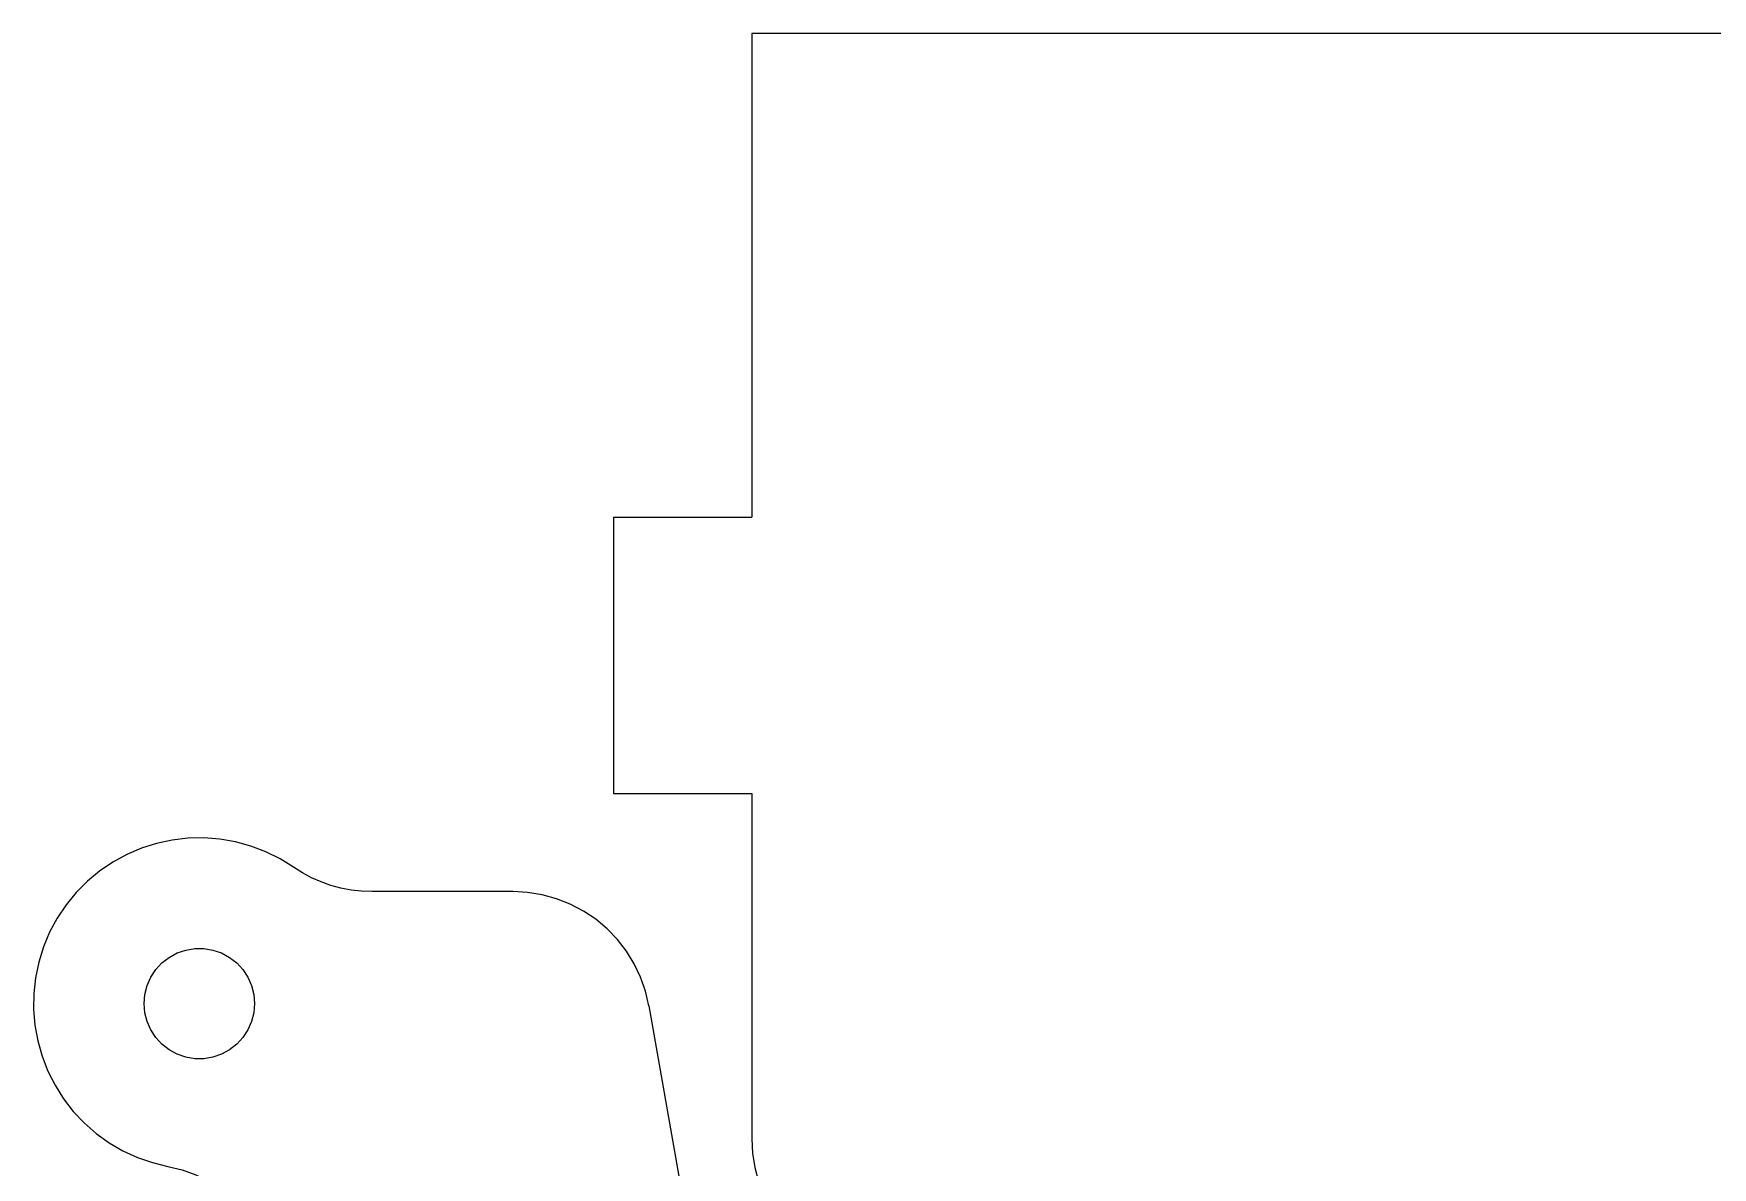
# Model space of a CAD drawing. Header units: centimetres. Extents: x -35.6 to 35, y -21 to 21.
# Drawn here: x 21.97 to 28.05, y 4.27 to 8.37 of the extents above; entities that cross this region are included whole.
import ezdxf

# ---------------------------------------------------------------- set-up
doc = ezdxf.new("R2010")
doc.units = ezdxf.units.CM
doc.header["$MEASUREMENT"] = 0
doc.layers.add('Capa 1', color=7, linetype='Continuous')

msp = doc.modelspace()

# ---------------------------------------------------------------- linework, layer by layer
at = {"layer": 'Capa 1', "color": 1, "lineweight": 25}
for points in [[(29.07001, 8.37119), (29.07001, 8.37119), (24.57001, 8.37119), (24.57001, 8.37119)], [(24.57001, 8.37119), (24.57001, 8.37119), (24.57001, 6.6212), (24.57001, 6.6212)], [(24.07002, 6.6212), (24.07002, 6.6212), (24.07002, 5.62118), (24.07002, 5.62118)], [(24.07002, 6.6212), (24.07002, 6.6212), (24.57001, 6.6212), (24.57001, 6.6212)], [(24.07002, 5.62118), (24.07002, 5.62118), (24.57001, 5.62118), (24.57001, 5.62118)], [(24.57001, 5.62118), (24.57001, 5.62118), (24.57001, 4.37118), (24.57001, 4.37118)], [(23.70486, 5.26558), (23.70486, 5.26558), (23.19601, 5.26558), (23.19601, 5.26558)], [(24.19726, 4.85241), (24.19726, 4.85241), (24.58969, 2.62684), (24.58969, 2.62684)]]:
    msp.add_open_spline(points, degree=3, dxfattribs=at)
for points, knots in [([(22.91199, 5.35406), (22.91199, 5.35406), (22.86306, 5.3845), (22.86306, 5.3845), (22.86306, 5.3845), (22.86306, 5.3845), (22.81141, 5.41008), (22.81141, 5.41008), (22.81141, 5.41008), (22.81141, 5.41008), (22.75754, 5.43058), (22.75754, 5.43058), (22.75754, 5.43058), (22.75754, 5.43058), (22.70198, 5.44582), (22.70198, 5.44582), (22.70198, 5.44582), (22.70198, 5.44582), (22.64522, 5.45566), (22.64522, 5.45566), (22.64522, 5.45566), (22.64522, 5.45566), (22.58775, 5.46003), (22.58775, 5.46003), (22.58775, 5.46003), (22.58775, 5.46003), (22.53011, 5.45883), (22.53011, 5.45883), (22.53011, 5.45883), (22.53011, 5.45883), (22.47289, 5.45213), (22.47289, 5.45213), (22.47289, 5.45213), (22.47289, 5.45213), (22.41655, 5.44), (22.41655, 5.44), (22.41655, 5.44), (22.41655, 5.44), (22.36165, 5.42246), (22.36165, 5.42246), (22.36165, 5.42246), (22.36165, 5.42246), (22.30867, 5.39978), (22.30867, 5.39978), (22.30867, 5.39978), (22.30867, 5.39978), (22.25811, 5.37209), (22.25811, 5.37209), (22.25811, 5.37209), (22.25811, 5.37209), (22.21049, 5.3397), (22.21049, 5.3397), (22.21049, 5.3397), (22.21049, 5.3397), (22.16615, 5.30291), (22.16615, 5.30291), (22.16615, 5.30291), (22.16615, 5.30291), (22.12554, 5.26198), (22.12554, 5.26198), (22.12554, 5.26198), (22.12554, 5.26198), (22.08906, 5.21739), (22.08906, 5.21739), (22.08906, 5.21739), (22.08906, 5.21739), (22.05703, 5.16949), (22.05703, 5.16949), (22.05703, 5.16949), (22.05703, 5.16949), (22.02973, 5.11872), (22.02973, 5.11872), (22.02973, 5.11872), (22.02973, 5.11872), (22.00743, 5.06559), (22.00743, 5.06559), (22.00743, 5.06559), (22.00743, 5.06559), (21.99032, 5.01056), (21.99032, 5.01056), (21.99032, 5.01056), (21.99032, 5.01056), (21.97857, 4.95411), (21.97857, 4.95411), (21.97857, 4.95411), (21.97857, 4.95411), (21.97233, 4.89686), (21.97233, 4.89686), (21.97233, 4.89686), (21.97233, 4.89686), (21.97155, 4.83922), (21.97155, 4.83922), (21.97155, 4.83922), (21.97155, 4.83922), (21.97635, 4.78178), (21.97635, 4.78178), (21.97635, 4.78178), (21.97635, 4.78178), (21.98662, 4.72509), (21.98662, 4.72509), (21.98662, 4.72509), (21.98662, 4.72509), (22.00228, 4.66963), (22.00228, 4.66963), (22.00228, 4.66963), (22.00228, 4.66963), (22.0232, 4.61594), (22.0232, 4.61594), (22.0232, 4.61594), (22.0232, 4.61594), (22.04916, 4.56447), (22.04916, 4.56447), (22.04916, 4.56447), (22.04916, 4.56447), (22.07993, 4.51575), (22.07993, 4.51575), (22.07993, 4.51575), (22.07993, 4.51575), (22.11527, 4.47021), (22.11527, 4.47021), (22.11527, 4.47021), (22.11527, 4.47021), (22.15479, 4.4283), (22.15479, 4.4283), (22.15479, 4.4283), (22.15479, 4.4283), (22.19814, 4.39034), (22.19814, 4.39034), (22.19814, 4.39034), (22.19814, 4.39034), (22.24496, 4.35672), (22.24496, 4.35672), (22.24496, 4.35672), (22.24496, 4.35672), (22.29477, 4.32772), (22.29477, 4.32772), (22.29477, 4.32772), (22.29477, 4.32772), (22.34712, 4.30366), (22.34712, 4.30366), (22.34712, 4.30366), (22.34712, 4.30366), (22.40155, 4.28472), (22.40155, 4.28472), (22.40155, 4.28472), (22.40155, 4.28472), (22.45754, 4.2711), (22.45754, 4.2711)], [0, 0, 0, 0, 0.0263158, 0.0263158, 0.0263158, 0.0263158, 0.0526316, 0.0526316, 0.0526316, 0.0526316, 0.0789474, 0.0789474, 0.0789474, 0.0789474, 0.1052632, 0.1052632, 0.1052632, 0.1052632, 0.1315789, 0.1315789, 0.1315789, 0.1315789, 0.1578947, 0.1578947, 0.1578947, 0.1578947, 0.1842105, 0.1842105, 0.1842105, 0.1842105, 0.2105263, 0.2105263, 0.2105263, 0.2105263, 0.2368421, 0.2368421, 0.2368421, 0.2368421, 0.2631579, 0.2631579, 0.2631579, 0.2631579, 0.2894737, 0.2894737, 0.2894737, 0.2894737, 0.3157895, 0.3157895, 0.3157895, 0.3157895, 0.3421053, 0.3421053, 0.3421053, 0.3421053, 0.3684211, 0.3684211, 0.3684211, 0.3684211, 0.3947368, 0.3947368, 0.3947368, 0.3947368, 0.4210526, 0.4210526, 0.4210526, 0.4210526, 0.4473684, 0.4473684, 0.4473684, 0.4473684, 0.4736842, 0.4736842, 0.4736842, 0.4736842, 0.5, 0.5, 0.5, 0.5, 0.5263158, 0.5263158, 0.5263158, 0.5263158, 0.5526316, 0.5526316, 0.5526316, 0.5526316, 0.5789474, 0.5789474, 0.5789474, 0.5789474, 0.6052632, 0.6052632, 0.6052632, 0.6052632, 0.6315789, 0.6315789, 0.6315789, 0.6315789, 0.6578947, 0.6578947, 0.6578947, 0.6578947, 0.6842105, 0.6842105, 0.6842105, 0.6842105, 0.7105263, 0.7105263, 0.7105263, 0.7105263, 0.7368421, 0.7368421, 0.7368421, 0.7368421, 0.7631579, 0.7631579, 0.7631579, 0.7631579, 0.7894737, 0.7894737, 0.7894737, 0.7894737, 0.8157895, 0.8157895, 0.8157895, 0.8157895, 0.8421053, 0.8421053, 0.8421053, 0.8421053, 0.8684211, 0.8684211, 0.8684211, 0.8684211, 0.8947368, 0.8947368, 0.8947368, 0.8947368, 0.9210526, 0.9210526, 0.9210526, 0.9210526, 0.9473684, 0.9473684, 0.9473684, 0.9473684, 1, 1, 1, 1]), ([(23.19601, 5.26558), (23.19601, 5.26558), (23.15826, 5.26699), (23.15826, 5.26699), (23.15826, 5.26699), (23.15826, 5.26699), (23.12076, 5.27126), (23.12076, 5.27126), (23.12076, 5.27126), (23.12076, 5.27126), (23.08369, 5.27835), (23.08369, 5.27835), (23.08369, 5.27835), (23.08369, 5.27835), (23.04728, 5.28823), (23.04728, 5.28823), (23.04728, 5.28823), (23.04728, 5.28823), (23.01168, 5.30079), (23.01168, 5.30079), (23.01168, 5.30079), (23.01168, 5.30079), (22.97715, 5.31603), (22.97715, 5.31603), (22.97715, 5.31603), (22.97715, 5.31603), (22.94384, 5.33381), (22.94384, 5.33381), (22.94384, 5.33381), (22.94384, 5.33381), (22.91199, 5.35406), (22.91199, 5.35406)], [0, 0, 0, 0, 0.1111111, 0.1111111, 0.1111111, 0.1111111, 0.2222222, 0.2222222, 0.2222222, 0.2222222, 0.3333333, 0.3333333, 0.3333333, 0.3333333, 0.4444444, 0.4444444, 0.4444444, 0.4444444, 0.5555556, 0.5555556, 0.5555556, 0.5555556, 0.6666667, 0.6666667, 0.6666667, 0.6666667, 0.7777778, 0.7777778, 0.7777778, 0.7777778, 1, 1, 1, 1]), ([(24.19726, 4.85241), (24.19726, 4.85241), (24.18513, 4.90469), (24.18513, 4.90469), (24.18513, 4.90469), (24.18513, 4.90469), (24.16745, 4.95538), (24.16745, 4.95538), (24.16745, 4.95538), (24.16745, 4.95538), (24.14442, 5.00386), (24.14442, 5.00386), (24.14442, 5.00386), (24.14442, 5.00386), (24.11637, 5.04961), (24.11637, 5.04961), (24.11637, 5.04961), (24.11637, 5.04961), (24.08353, 5.09209), (24.08353, 5.09209), (24.08353, 5.09209), (24.08353, 5.09209), (24.04635, 5.13079), (24.04635, 5.13079), (24.04635, 5.13079), (24.04635, 5.13079), (24.00525, 5.16529), (24.00525, 5.16529), (24.00525, 5.16529), (24.00525, 5.16529), (23.96066, 5.1952), (23.96066, 5.1952), (23.96066, 5.1952), (23.96066, 5.1952), (23.91314, 5.22014), (23.91314, 5.22014), (23.91314, 5.22014), (23.91314, 5.22014), (23.86318, 5.23986), (23.86318, 5.23986), (23.86318, 5.23986), (23.86318, 5.23986), (23.81143, 5.25408), (23.81143, 5.25408), (23.81143, 5.25408), (23.81143, 5.25408), (23.75844, 5.26269), (23.75844, 5.26269), (23.75844, 5.26269), (23.75844, 5.26269), (23.70486, 5.26558), (23.70486, 5.26558)], [0, 0, 0, 0, 0.0714286, 0.0714286, 0.0714286, 0.0714286, 0.1428571, 0.1428571, 0.1428571, 0.1428571, 0.2142857, 0.2142857, 0.2142857, 0.2142857, 0.2857143, 0.2857143, 0.2857143, 0.2857143, 0.3571429, 0.3571429, 0.3571429, 0.3571429, 0.4285714, 0.4285714, 0.4285714, 0.4285714, 0.5, 0.5, 0.5, 0.5, 0.5714286, 0.5714286, 0.5714286, 0.5714286, 0.6428571, 0.6428571, 0.6428571, 0.6428571, 0.7142857, 0.7142857, 0.7142857, 0.7142857, 0.7857143, 0.7857143, 0.7857143, 0.7857143, 0.8571429, 0.8571429, 0.8571429, 0.8571429, 1, 1, 1, 1]), ([(22.77119, 4.86024), (22.77119, 4.86024), (22.76848, 4.89315), (22.76848, 4.89315), (22.76848, 4.89315), (22.76848, 4.89315), (22.76036, 4.92519), (22.76036, 4.92519), (22.76036, 4.92519), (22.76036, 4.92519), (22.7471, 4.95546), (22.7471, 4.95546), (22.7471, 4.95546), (22.7471, 4.95546), (22.72904, 4.98308), (22.72904, 4.98308), (22.72904, 4.98308), (22.72904, 4.98308), (22.70667, 5.00738), (22.70667, 5.00738), (22.70667, 5.00738), (22.70667, 5.00738), (22.6806, 5.02767), (22.6806, 5.02767), (22.6806, 5.02767), (22.6806, 5.02767), (22.65153, 5.0434), (22.65153, 5.0434), (22.65153, 5.0434), (22.65153, 5.0434), (22.62031, 5.05413), (22.62031, 5.05413), (22.62031, 5.05413), (22.62031, 5.05413), (22.58771, 5.05956), (22.58771, 5.05956), (22.58771, 5.05956), (22.58771, 5.05956), (22.55469, 5.05956), (22.55469, 5.05956), (22.55469, 5.05956), (22.55469, 5.05956), (22.5221, 5.05413), (22.5221, 5.05413), (22.5221, 5.05413), (22.5221, 5.05413), (22.49084, 5.0434), (22.49084, 5.0434), (22.49084, 5.0434), (22.49084, 5.0434), (22.46181, 5.02767), (22.46181, 5.02767), (22.46181, 5.02767), (22.46181, 5.02767), (22.43574, 5.00738), (22.43574, 5.00738), (22.43574, 5.00738), (22.43574, 5.00738), (22.41337, 4.98308), (22.41337, 4.98308), (22.41337, 4.98308), (22.41337, 4.98308), (22.39531, 4.95546), (22.39531, 4.95546), (22.39531, 4.95546), (22.39531, 4.95546), (22.38205, 4.92519), (22.38205, 4.92519), (22.38205, 4.92519), (22.38205, 4.92519), (22.37393, 4.89315), (22.37393, 4.89315), (22.37393, 4.89315), (22.37393, 4.89315), (22.37118, 4.86024), (22.37118, 4.86024), (22.37118, 4.86024), (22.37118, 4.86024), (22.37393, 4.82733), (22.37393, 4.82733), (22.37393, 4.82733), (22.37393, 4.82733), (22.38205, 4.79529), (22.38205, 4.79529), (22.38205, 4.79529), (22.38205, 4.79529), (22.39531, 4.76506), (22.39531, 4.76506), (22.39531, 4.76506), (22.39531, 4.76506), (22.41337, 4.7374), (22.41337, 4.7374), (22.41337, 4.7374), (22.41337, 4.7374), (22.43574, 4.7131), (22.43574, 4.7131), (22.43574, 4.7131), (22.43574, 4.7131), (22.46181, 4.69281), (22.46181, 4.69281), (22.46181, 4.69281), (22.46181, 4.69281), (22.49084, 4.67711), (22.49084, 4.67711), (22.49084, 4.67711), (22.49084, 4.67711), (22.5221, 4.66635), (22.5221, 4.66635), (22.5221, 4.66635), (22.5221, 4.66635), (22.55469, 4.66092), (22.55469, 4.66092), (22.55469, 4.66092), (22.55469, 4.66092), (22.58771, 4.66092), (22.58771, 4.66092), (22.58771, 4.66092), (22.58771, 4.66092), (22.62031, 4.66635), (22.62031, 4.66635), (22.62031, 4.66635), (22.62031, 4.66635), (22.65153, 4.67711), (22.65153, 4.67711), (22.65153, 4.67711), (22.65153, 4.67711), (22.6806, 4.69281), (22.6806, 4.69281), (22.6806, 4.69281), (22.6806, 4.69281), (22.70667, 4.7131), (22.70667, 4.7131), (22.70667, 4.7131), (22.70667, 4.7131), (22.72904, 4.7374), (22.72904, 4.7374), (22.72904, 4.7374), (22.72904, 4.7374), (22.7471, 4.76506), (22.7471, 4.76506), (22.7471, 4.76506), (22.7471, 4.76506), (22.76036, 4.79529), (22.76036, 4.79529), (22.76036, 4.79529), (22.76036, 4.79529), (22.76848, 4.82733), (22.76848, 4.82733), (22.76848, 4.82733), (22.76848, 4.82733), (22.77119, 4.86024), (22.77119, 4.86024)], [0, 0, 0, 0, 0.025641, 0.025641, 0.025641, 0.025641, 0.0512821, 0.0512821, 0.0512821, 0.0512821, 0.0769231, 0.0769231, 0.0769231, 0.0769231, 0.1025641, 0.1025641, 0.1025641, 0.1025641, 0.1282051, 0.1282051, 0.1282051, 0.1282051, 0.1538462, 0.1538462, 0.1538462, 0.1538462, 0.1794872, 0.1794872, 0.1794872, 0.1794872, 0.2051282, 0.2051282, 0.2051282, 0.2051282, 0.2307692, 0.2307692, 0.2307692, 0.2307692, 0.2564103, 0.2564103, 0.2564103, 0.2564103, 0.2820513, 0.2820513, 0.2820513, 0.2820513, 0.3076923, 0.3076923, 0.3076923, 0.3076923, 0.3333333, 0.3333333, 0.3333333, 0.3333333, 0.3589744, 0.3589744, 0.3589744, 0.3589744, 0.3846154, 0.3846154, 0.3846154, 0.3846154, 0.4102564, 0.4102564, 0.4102564, 0.4102564, 0.4358974, 0.4358974, 0.4358974, 0.4358974, 0.4615385, 0.4615385, 0.4615385, 0.4615385, 0.4871795, 0.4871795, 0.4871795, 0.4871795, 0.5128205, 0.5128205, 0.5128205, 0.5128205, 0.5384615, 0.5384615, 0.5384615, 0.5384615, 0.5641026, 0.5641026, 0.5641026, 0.5641026, 0.5897436, 0.5897436, 0.5897436, 0.5897436, 0.6153846, 0.6153846, 0.6153846, 0.6153846, 0.6410256, 0.6410256, 0.6410256, 0.6410256, 0.6666667, 0.6666667, 0.6666667, 0.6666667, 0.6923077, 0.6923077, 0.6923077, 0.6923077, 0.7179487, 0.7179487, 0.7179487, 0.7179487, 0.7435897, 0.7435897, 0.7435897, 0.7435897, 0.7692308, 0.7692308, 0.7692308, 0.7692308, 0.7948718, 0.7948718, 0.7948718, 0.7948718, 0.8205128, 0.8205128, 0.8205128, 0.8205128, 0.8461538, 0.8461538, 0.8461538, 0.8461538, 0.8717949, 0.8717949, 0.8717949, 0.8717949, 0.8974359, 0.8974359, 0.8974359, 0.8974359, 0.9230769, 0.9230769, 0.9230769, 0.9230769, 0.9487179, 0.9487179, 0.9487179, 0.9487179, 1, 1, 1, 1]), ([(24.57001, 4.37118), (24.57001, 4.37118), (24.57276, 4.31893), (24.57276, 4.31893), (24.57276, 4.31893), (24.57276, 4.31893), (24.58095, 4.26722), (24.58095, 4.26722), (24.58095, 4.26722), (24.58095, 4.26722), (24.59449, 4.21666), (24.59449, 4.21666), (24.59449, 4.21666), (24.59449, 4.21666), (24.61323, 4.1678), (24.61323, 4.1678), (24.61323, 4.1678), (24.61323, 4.1678), (24.637, 4.12117), (24.637, 4.12117), (24.637, 4.12117), (24.637, 4.12117), (24.66551, 4.07728), (24.66551, 4.07728), (24.66551, 4.07728), (24.66551, 4.07728), (24.69842, 4.03661), (24.69842, 4.03661), (24.69842, 4.03661), (24.69842, 4.03661), (24.73546, 3.9996), (24.73546, 3.9996), (24.73546, 3.9996), (24.73546, 3.9996), (24.77614, 3.96669), (24.77614, 3.96669), (24.77614, 3.96669), (24.77614, 3.96669), (24.82003, 3.93818), (24.82003, 3.93818), (24.82003, 3.93818), (24.82003, 3.93818), (24.86666, 3.9144), (24.86666, 3.9144), (24.86666, 3.9144), (24.86666, 3.9144), (24.91552, 3.89564), (24.91552, 3.89564), (24.91552, 3.89564), (24.91552, 3.89564), (24.96608, 3.88209), (24.96608, 3.88209), (24.96608, 3.88209), (24.96608, 3.88209), (25.01776, 3.87391), (25.01776, 3.87391), (25.01776, 3.87391), (25.01776, 3.87391), (25.07, 3.87119), (25.07, 3.87119)], [0, 0, 0, 0, 0.0625, 0.0625, 0.0625, 0.0625, 0.125, 0.125, 0.125, 0.125, 0.1875, 0.1875, 0.1875, 0.1875, 0.25, 0.25, 0.25, 0.25, 0.3125, 0.3125, 0.3125, 0.3125, 0.375, 0.375, 0.375, 0.375, 0.4375, 0.4375, 0.4375, 0.4375, 0.5, 0.5, 0.5, 0.5, 0.5625, 0.5625, 0.5625, 0.5625, 0.625, 0.625, 0.625, 0.625, 0.6875, 0.6875, 0.6875, 0.6875, 0.75, 0.75, 0.75, 0.75, 0.8125, 0.8125, 0.8125, 0.8125, 0.875, 0.875, 0.875, 0.875, 1, 1, 1, 1]), ([(22.45754, 4.2711), (22.45754, 4.2711), (22.5089, 4.25837), (22.5089, 4.25837), (22.5089, 4.25837), (22.5089, 4.25837), (22.55861, 4.24023), (22.55861, 4.24023), (22.55861, 4.24023), (22.55861, 4.24023), (22.60613, 4.21699), (22.60613, 4.21699), (22.60613, 4.21699), (22.60613, 4.21699), (22.65093, 4.18883), (22.65093, 4.18883), (22.65093, 4.18883), (22.65093, 4.18883), (22.69249, 4.1561), (22.69249, 4.1561), (22.69249, 4.1561), (22.69249, 4.1561), (22.73038, 4.11916), (22.73038, 4.11916), (22.73038, 4.11916), (22.73038, 4.11916), (22.76414, 4.07841), (22.76414, 4.07841), (22.76414, 4.07841), (22.76414, 4.07841), (22.79342, 4.03435), (22.79342, 4.03435), (22.79342, 4.03435), (22.79342, 4.03435), (22.81787, 3.98743), (22.81787, 3.98743), (22.81787, 3.98743), (22.81787, 3.98743), (22.8372, 3.93819), (22.8372, 3.93819), (22.8372, 3.93819), (22.8372, 3.93819), (22.85124, 3.88717), (22.85124, 3.88717), (22.85124, 3.88717), (22.85124, 3.88717), (22.85985, 3.83496), (22.85985, 3.83496), (22.85985, 3.83496), (22.85985, 3.83496), (22.86285, 3.78215), (22.86285, 3.78215)], [0, 0, 0, 0, 0.0714286, 0.0714286, 0.0714286, 0.0714286, 0.1428571, 0.1428571, 0.1428571, 0.1428571, 0.2142857, 0.2142857, 0.2142857, 0.2142857, 0.2857143, 0.2857143, 0.2857143, 0.2857143, 0.3571429, 0.3571429, 0.3571429, 0.3571429, 0.4285714, 0.4285714, 0.4285714, 0.4285714, 0.5, 0.5, 0.5, 0.5, 0.5714286, 0.5714286, 0.5714286, 0.5714286, 0.6428571, 0.6428571, 0.6428571, 0.6428571, 0.7142857, 0.7142857, 0.7142857, 0.7142857, 0.7857143, 0.7857143, 0.7857143, 0.7857143, 0.8571429, 0.8571429, 0.8571429, 0.8571429, 1, 1, 1, 1])]:
    msp.add_open_spline(points, degree=3, knots=knots, dxfattribs=at)

doc.saveas('drawing.dxf')
